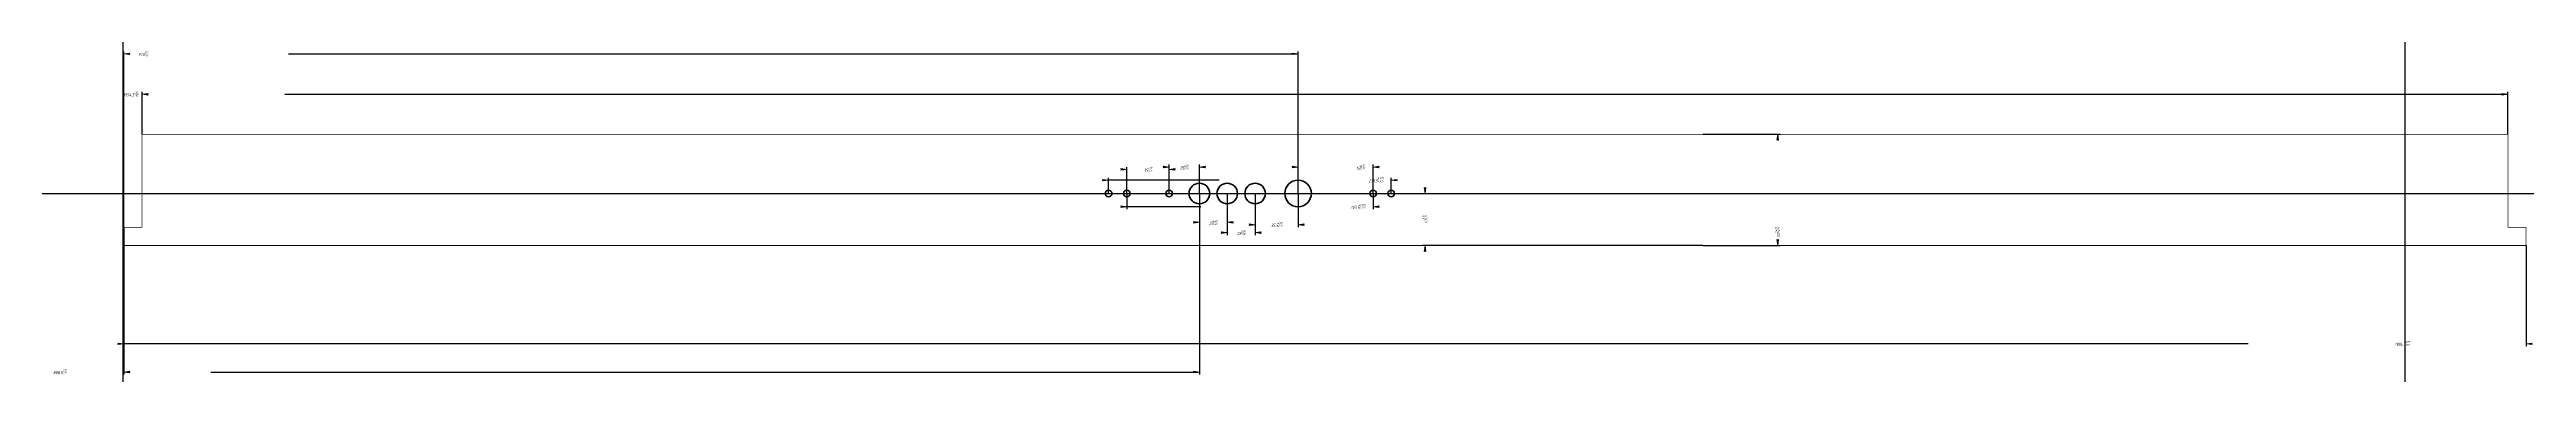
# Model space of a CAD drawing. Header units: millimetres. Extents: x -64 to 1982, y 51 to 319.
import ezdxf

# ---------------------------------------------------------------- set-up
doc = ezdxf.new("R2010")
doc.units = ezdxf.units.MM
for name, pattern in [('K5LT32768', [0]), ('K5LT32774', [0]), ('K5LT32777', [0]), ('K5LT_THIN', [0])]:
    doc.linetypes.add(name, pattern=pattern)
doc.layers.add('Системный слой', color=7, linetype='Continuous')
doc.styles.add('KDIMTEXTSTYLE', font='GOST_AU.SHX', dxfattribs={"width": 0.96, "oblique": 15, "height": 5})
doc.dimstyles.new('KDIMSTYLE (1.00)', dxfattribs={"dimtxt": 5, "dimasz": 1, "dimexe": 2, "dimexo": 0, "dimgap": 1, "dimtad": 1, "dimtxsty": 'KDIMTEXTSTYLE', "dimsah": 1, "dimcen": 0, "dimdle": 1, "dimadec": 0, "dimazin": 0, "dimtfac": 0.667, "dimtmove": 0, "dimatfit": 3, "dimfxl": 1, "dimtvp": 1, "dimtolj": 1, "dimtzin": 0, "dimarcsym": 0})

# ---------------------------------------------------------------- blocks, each defined once
blk = doc.blocks.new('KDIMARROW_01')
blk.add_hatch(color=0).paths.add_polyline_path([(0, 0), (-5, 0.658262491226197), (-4.5, 6e-16), (-5, -0.6582624912261956)])
at = {"color": 0, "linetype": 'K5LT_THIN', "lineweight": 18}
for p, q in [((-4.5, 6e-16), (-5, 0.658262491226197)), ((-5, 0.658262491226197), (0, 0)), ((0, 0), (-5, -0.6582624912261956)), ((-5, -0.6582624912261956), (-4.5, 6e-16))]:
    blk.add_line(p, q, dxfattribs=at)
at = {"layer": 'Системный слой', "color": 0, "linetype": 'K5LT_THIN', "lineweight": 18}
blk.add_line((0, 0), (-1, 0), dxfattribs=at)

msp = doc.modelspace()

# ---------------------------------------------------------------- linework, layer by layer
at = {"color": 5, "linetype": 'K5LT32768', "true_color": 0x0000ff, "const_width": 0.6}
for points in [[(-2.909470889097364, 172.3084297277685), (12.09052911090264, 172.3084297277685), (12.09052911090292, 249.3084297277685)], [(1301.420676565338, 249.3084297277685), (12.09052911090303, 249.3084297277685)], [(1301.420676565338, 249.3084297277685), (1966.590529110903, 249.3084297277685), (1966.590529110903, 172.3084297277685), (1981.590529110903, 172.3084297277685), (1981.590529110903, 157.3084297277685), (1301.420676565338, 157.3084297277685)], [(-2.909470889097364, 172.3084297277685), (-2.909470889097378, 157.3084297277685), (1301.420676565338, 157.3084297277685)]]:
    msp.add_lwpolyline(points, dxfattribs=at)
at = {"color": 5, "linetype": 'K5LT32774', "lineweight": 60, "true_color": 0x0000ff}
for centre, radius in [((885.5905291109028, 200.3084297277686), 8.5), ((908.5905291109028, 200.3084297277686), 8.5), ((931.5905291109028, 200.3084297277686), 8.5), ((967.0905291109028, 200.3084297277686), 11)]:
    msp.add_circle(centre, radius, dxfattribs=at)
at = {"layer": 'Системный слой', "color": 9, "true_color": 0xdca5c1}
for p, direction in [((-3.409470889097378, 157.3084297277685), (9.494107596574928e-16, 1)), ((1881.590529110903, 158.1715167638982), (6.123233995736766e-17, 1)), ((777.7832588823874, 200.3084297277686), (1, 0))]:
    msp.add_xline(p, direction, dxfattribs=at)
at = {"layer": 'Системный слой', "color": 5, "linetype": 'K5LT32777', "lineweight": 60, "true_color": 0x0000ff}
for centre in [(810.5905291109028, 200.3084297277686), (825.5905291109028, 200.3084297277686), (860.5905291109028, 200.3084297277686), (1029.090529110903, 200.3084297277686), (1044.090529110903, 200.3084297277686)]:
    msp.add_circle(centre, 2.75, dxfattribs=at)

# ---------------------------------------------------------------- dimensions: what is measured, and where the dimension line sits
at = {"layer": 'Системный слой', "color": 7}
for base, p1, p2, location, override in [((967.0905291109028, 315.7747851174631), (-2.909470889097364, 172.3084297277685), (967.0905291109028, 200.3084297277686), (13.09052911090282, 315.7747851174632), {"dimexo": 0, "dimpost": '\\H2.5;\\W0.965;\\Q15;<>\\H0.65x;\\S1,15^ 1,15;\\H1.5x;', "dimblk1": 'KDIMARROW_01', "dimblk2": 'KDIMARROW_01', "dimse1": 0, "dimse2": 0, "dimclrt": 7, "dimtolj": 1}), ((1966.590529110903, 282.3145918985027), (12.09052911090292, 249.3084297277685), (1966.590529110903, 249.3084297277685), (2.888654377931744, 282.3145918985034), {"dimexo": 0, "dimpost": '\\H2.5;\\W0.965;\\Q15;<>\\H0.65x;\\S1,85^ 1,85;\\H1.5x;', "dimblk1": 'KDIMARROW_01', "dimblk2": 'KDIMARROW_01', "dimse1": 0, "dimse2": 0, "dimclrt": 7, "dimtolj": 1}), ((860.5905291109028, 222.1888054284456), (885.5905291109028, 200.3084297277686), (860.5905291109028, 200.3084297277686), (873.0905291109028, 222.1888054284456), {"dimexo": 0, "dimpost": '\\H2.5;\\W0.965;\\Q15;<>\\H0.65x;\\S0,26^ 0,26;\\H1.5x;', "dimblk1": 'KDIMARROW_01', "dimblk2": 'KDIMARROW_01', "dimse1": 0, "dimse2": 0, "dimclrt": 7, "dimtolj": 1}), ((967.0905291109028, 222.1888054284456), (1029.090529110903, 200.3084297277686), (967.0905291109028, 200.3084297277686), (1018.80688348102, 222.1888054284456), {"dimexo": 0, "dimpost": '\\H2.5;\\W0.965;\\Q15;<>\\H0.65x;\\S0,37^ 0,37;\\H1.5x;', "dimblk1": 'KDIMARROW_01', "dimblk2": 'KDIMARROW_01', "dimse1": 0, "dimse2": 0, "dimclrt": 7, "dimtolj": 1}), ((810.5905291109028, 211.3084297277686), (1044.090529110903, 200.3084297277686), (810.5905291109028, 200.3084297277686), (1031.557925847048, 211.3084297277686), {"dimexo": 0, "dimpost": '\\H2.5;\\W0.965;\\Q15;<>\\H0.65x;\\S0,575^ 0,575;\\H1.5x;', "dimblk1": 'KDIMARROW_01', "dimblk2": 'KDIMARROW_01', "dimse1": 0, "dimse2": 0, "dimclrt": 7, "dimtolj": 1}), ((825.5905291109028, 220.1888054284456), (860.5905291109028, 200.3084297277686), (825.5905291109028, 200.3084297277686), (843.0905291109028, 220.1888054284456), {"dimexo": 0, "dimpost": '\\H2.5;\\W0.965;\\Q15;<>\\H0.65x;\\S0,31^ 0,31;\\H1.5x;', "dimblk1": 'KDIMARROW_01', "dimblk2": 'KDIMARROW_01', "dimse1": 0, "dimse2": 0, "dimclrt": 7, "dimtolj": 1}), ((885.5905291109028, 52.6617873669922), (-2.909470889097364, 172.3084297277685), (885.5905291109028, 200.3084297277686), (-55.81681418133383, 52.66178736699231), {"dimexo": 0, "dimpost": '\\H2.5;\\W0.965;\\Q15;<>\\H0.65x;\\S1,15^ 1,15;\\H1.5x;', "dimblk1": 'KDIMARROW_01', "dimblk2": 'KDIMARROW_01', "dimse1": 0, "dimse2": 0, "dimclrt": 7, "dimtolj": 1}), ((825.5905291109028, 189.3084297277686), (1029.090529110903, 200.3084297277686), (825.5905291109028, 200.3084297277686), (1016.458706524843, 189.3084297277686), {"dimexo": 0, "dimpost": '\\H2.5;\\W0.965;\\Q15;<>\\H0.65x;\\S0,575^ 0,575;\\H1.5x;', "dimblk1": 'KDIMARROW_01', "dimblk2": 'KDIMARROW_01', "dimse1": 0, "dimse2": 0, "dimclrt": 7, "dimtolj": 1}), ((885.5905291109028, 176.502649491462), (908.5905291109028, 200.3084297277686), (885.5905291109028, 200.3084297277686), (897.0905291109028, 176.502649491462), {"dimexo": 0, "dimpost": '\\H2.5;\\W0.965;\\Q15;<>\\H0.65x;\\S0,26^ 0,26;\\H1.5x;', "dimblk1": 'KDIMARROW_01', "dimblk2": 'KDIMARROW_01', "dimse1": 0, "dimse2": 0, "dimclrt": 7, "dimtolj": 1}), ((908.5905291109028, 167.9701971600199), (931.5905291109028, 200.3084297277686), (908.5905291109028, 200.3084297277686), (920.0905291109028, 167.9701971600199), {"dimexo": 0, "dimpost": '\\H2.5;\\W0.965;\\Q15;<>\\H0.65x;\\S0,26^ 0,26;\\H1.5x;', "dimblk1": 'KDIMARROW_01', "dimblk2": 'KDIMARROW_01', "dimse1": 0, "dimse2": 0, "dimclrt": 7, "dimtolj": 1}), ((931.5905291109028, 174.502649491462), (967.0905291109028, 200.3084297277686), (931.5905291109028, 200.3084297277686), (949.3405291109028, 174.502649491462), {"dimexo": 0, "dimpost": '\\H2.5;\\W0.965;\\Q15;<>\\H0.65x;\\S0,31^ 0,31;\\H1.5x;', "dimblk1": 'KDIMARROW_01', "dimblk2": 'KDIMARROW_01', "dimse1": 0, "dimse2": 0, "dimclrt": 7, "dimtolj": 1}), ((-2.909470889097378, 76.04277252704321), (1981.590529110903, 157.3084297277685), (-2.909470889097378, 157.3084297277685), (1879.289436009401, 76.04277252704321), {"dimexo": 0, "dimpost": '\\H2.5;\\W0.965;\\Q15;<>\\H0.65x;\\S1,85^ 1,85;\\H1.5x;', "dimblk1": 'KDIMARROW_01', "dimblk2": 'KDIMARROW_01', "dimse1": 0, "dimse2": 0, "dimclrt": 7, "dimtolj": 1})]:
    msp.add_linear_dim(base=base, p1=p1, p2=p2, location=location, dimstyle='KDIMSTYLE (1.00)', override=override, dxfattribs=at).render()
for base, p1, p2, location, override in [((1363.311154373687, 249.3084297277685), (1301.420676565338, 157.3084297277685), (1301.420676565338, 249.3084297277685), (1363.311154373687, 168.286606321549), {"dimexo": 0, "dimpost": '\\H2.5;\\W0.965;\\Q15;<>\\H0.65x;\\S0,435^ 0,435;\\H1.5x;', "dimblk1": 'KDIMARROW_01', "dimblk2": 'KDIMARROW_01', "dimse1": 0, "dimse2": 0, "dimclrt": 7, "dimtolj": 1}), ((1072.015769881023, 157.3084297277685), (1044.090529110903, 200.3084297277686), (1301.420676565338, 157.3084297277685), (1072.015769881023, 178.8084297277686), {"dimexo": 0, "dimpost": '\\H2.5;\\W0.965;\\Q15;<>\\H0.65x;\\S0,31^ 0,31;\\H1.5x;', "dimblk1": 'KDIMARROW_01', "dimblk2": 'KDIMARROW_01', "dimse1": 0, "dimse2": 0, "dimclrt": 7, "dimtolj": 1})]:
    msp.add_linear_dim(base=base, p1=p1, p2=p2, angle=90, location=location, dimstyle='KDIMSTYLE (1.00)', override=override, dxfattribs=at).render()

doc.saveas('drawing.dxf')
